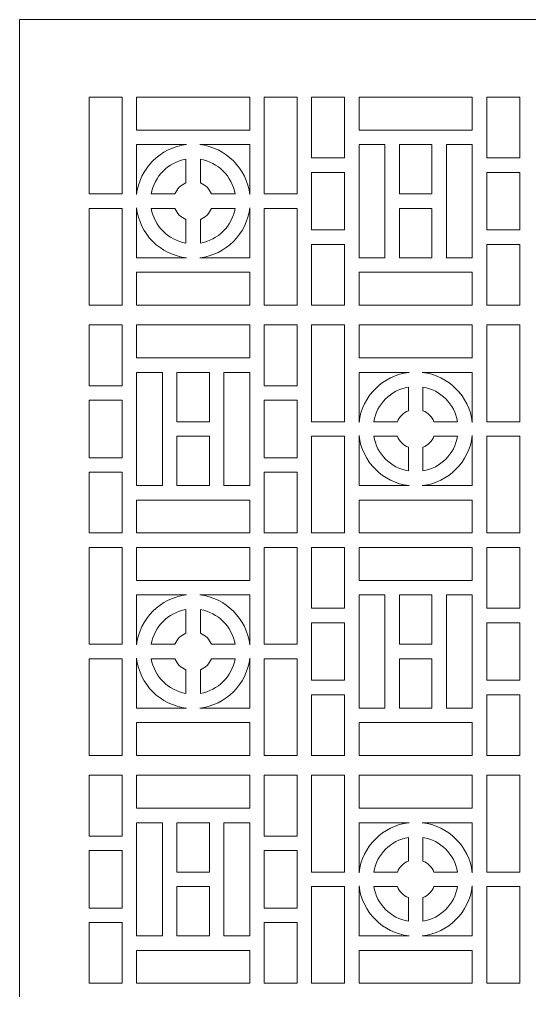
# Model space of a CAD drawing. Header units: centimetres. Extents: x -27.5 to -15.8, y -2.4 to 9.5.
# Drawn here: x -21.4 to -18.59, y 4.16 to 9.5 of the extents above; entities that cross this region are included whole.
import ezdxf

# ---------------------------------------------------------------- set-up
doc = ezdxf.new("R2010")
doc.units = ezdxf.units.CM
doc.header["$MEASUREMENT"] = 0
doc.layers.add('layer 1', color=7, linetype='Continuous')

msp = doc.modelspace()

# ---------------------------------------------------------------- linework, layer by layer
at = {"layer": 'layer 1', "color": 7, "lineweight": 9}
for points, knots in [([(-21.3967, 9.5), (-21.3967, 9.5), (-15.78704, 9.5), (-15.78704, 9.5), (-15.78704, 9.5), (-15.78704, 9.5), (-15.78704, -2.40224), (-15.78704, -2.40224), (-15.78704, -2.40224), (-15.78704, -2.40224), (-21.3967, -2.40224), (-21.3967, -2.40224), (-21.3967, -2.40224), (-21.3967, -2.40224), (-21.3967, 9.5), (-21.3967, 9.5)], [0, 0, 0, 0, 0.2, 0.2, 0.2, 0.2, 0.4, 0.4, 0.4, 0.4, 0.6, 0.6, 0.6, 0.6, 1, 1, 1, 1]), ([(-21.01344, 8.54048), (-21.01344, 8.54048), (-20.8325, 8.54048), (-20.8325, 8.54048), (-20.8325, 8.54048), (-20.8325, 8.54048), (-20.8325, 9.07256), (-20.8325, 9.07256), (-20.8325, 9.07256), (-20.8325, 9.07256), (-21.01344, 9.07256), (-21.01344, 9.07256), (-21.01344, 9.07256), (-21.01344, 9.07256), (-21.01344, 8.54048), (-21.01344, 8.54048)], [0, 0, 0, 0, 0.2, 0.2, 0.2, 0.2, 0.4, 0.4, 0.4, 0.4, 0.6, 0.6, 0.6, 0.6, 1, 1, 1, 1]), ([(-20.7529, 8.89161), (-20.7529, 8.89161), (-20.13023, 8.89161), (-20.13023, 8.89161), (-20.13023, 8.89161), (-20.13023, 8.89161), (-20.13023, 9.07256), (-20.13023, 9.07256), (-20.13023, 9.07256), (-20.13023, 9.07256), (-20.7529, 9.07256), (-20.7529, 9.07256), (-20.7529, 9.07256), (-20.7529, 9.07256), (-20.7529, 8.89161), (-20.7529, 8.89161)], [0, 0, 0, 0, 0.2, 0.2, 0.2, 0.2, 0.4, 0.4, 0.4, 0.4, 0.6, 0.6, 0.6, 0.6, 1, 1, 1, 1]), ([(-20.05063, 8.54048), (-20.05063, 8.54048), (-19.86969, 8.54048), (-19.86969, 8.54048), (-19.86969, 8.54048), (-19.86969, 8.54048), (-19.86969, 9.07256), (-19.86969, 9.07256), (-19.86969, 9.07256), (-19.86969, 9.07256), (-20.05063, 9.07256), (-20.05063, 9.07256), (-20.05063, 9.07256), (-20.05063, 9.07256), (-20.05063, 8.54048), (-20.05063, 8.54048)], [0, 0, 0, 0, 0.2, 0.2, 0.2, 0.2, 0.4, 0.4, 0.4, 0.4, 0.6, 0.6, 0.6, 0.6, 1, 1, 1, 1]), ([(-19.78995, 8.73816), (-19.78995, 8.73816), (-19.60901, 8.73816), (-19.60901, 8.73816), (-19.60901, 8.73816), (-19.60901, 8.73816), (-19.60901, 9.07256), (-19.60901, 9.07256), (-19.60901, 9.07256), (-19.60901, 9.07256), (-19.78995, 9.07256), (-19.78995, 9.07256), (-19.78995, 9.07256), (-19.78995, 9.07256), (-19.78995, 8.73816), (-19.78995, 8.73816)], [0, 0, 0, 0, 0.2, 0.2, 0.2, 0.2, 0.4, 0.4, 0.4, 0.4, 0.6, 0.6, 0.6, 0.6, 1, 1, 1, 1]), ([(-19.52941, 8.89161), (-19.52941, 8.89161), (-18.90674, 8.89161), (-18.90674, 8.89161), (-18.90674, 8.89161), (-18.90674, 8.89161), (-18.90674, 9.07256), (-18.90674, 9.07256), (-18.90674, 9.07256), (-18.90674, 9.07256), (-19.52941, 9.07256), (-19.52941, 9.07256), (-19.52941, 9.07256), (-19.52941, 9.07256), (-19.52941, 8.89161), (-19.52941, 8.89161)], [0, 0, 0, 0, 0.2, 0.2, 0.2, 0.2, 0.4, 0.4, 0.4, 0.4, 0.6, 0.6, 0.6, 0.6, 1, 1, 1, 1]), ([(-18.82714, 8.73816), (-18.82714, 8.73816), (-18.6462, 8.73816), (-18.6462, 8.73816), (-18.6462, 8.73816), (-18.6462, 8.73816), (-18.6462, 9.07256), (-18.6462, 9.07256), (-18.6462, 9.07256), (-18.6462, 9.07256), (-18.82714, 9.07256), (-18.82714, 9.07256), (-18.82714, 9.07256), (-18.82714, 9.07256), (-18.82714, 8.73816), (-18.82714, 8.73816)], [0, 0, 0, 0, 0.2, 0.2, 0.2, 0.2, 0.4, 0.4, 0.4, 0.4, 0.6, 0.6, 0.6, 0.6, 1, 1, 1, 1]), ([(-20.7529, 8.53659), (-20.73642, 8.68094), (-20.62184, 8.79553), (-20.47749, 8.81202), (-20.47749, 8.81202), (-20.47749, 8.81202), (-20.7529, 8.81202), (-20.7529, 8.81202), (-20.7529, 8.81202), (-20.7529, 8.81202), (-20.7529, 8.53659), (-20.7529, 8.53659)], [0, 0, 0, 0, 0.25, 0.25, 0.25, 0.25, 0.5, 0.5, 0.5, 0.5, 1, 1, 1, 1]), ([(-20.40564, 8.81202), (-20.26129, 8.79553), (-20.14672, 8.68096), (-20.13023, 8.53661), (-20.13023, 8.53661), (-20.13023, 8.53661), (-20.13023, 8.81202), (-20.13023, 8.81202), (-20.13023, 8.81202), (-20.13023, 8.81202), (-20.40564, 8.81202), (-20.40564, 8.81202)], [0, 0, 0, 0, 0.25, 0.25, 0.25, 0.25, 0.5, 0.5, 0.5, 0.5, 1, 1, 1, 1]), ([(-19.38727, 8.18935), (-19.38727, 8.18935), (-19.38727, 8.81202), (-19.38727, 8.81202), (-19.38727, 8.81202), (-19.38727, 8.81202), (-19.52941, 8.81202), (-19.52941, 8.81202), (-19.52941, 8.81202), (-19.52941, 8.81202), (-19.52941, 8.18935), (-19.52941, 8.18935), (-19.52941, 8.18935), (-19.52941, 8.18935), (-19.38727, 8.18935), (-19.38727, 8.18935)], [0, 0, 0, 0, 0.2, 0.2, 0.2, 0.2, 0.4, 0.4, 0.4, 0.4, 0.6, 0.6, 0.6, 0.6, 1, 1, 1, 1]), ([(-19.30767, 8.54048), (-19.30767, 8.54048), (-19.12848, 8.54048), (-19.12848, 8.54048), (-19.12848, 8.54048), (-19.12848, 8.54048), (-19.12848, 8.81202), (-19.12848, 8.81202), (-19.12848, 8.81202), (-19.12848, 8.81202), (-19.30767, 8.81202), (-19.30767, 8.81202), (-19.30767, 8.81202), (-19.30767, 8.81202), (-19.30767, 8.54048), (-19.30767, 8.54048)], [0, 0, 0, 0, 0.2, 0.2, 0.2, 0.2, 0.4, 0.4, 0.4, 0.4, 0.6, 0.6, 0.6, 0.6, 1, 1, 1, 1]), ([(-19.04888, 8.81202), (-19.04888, 8.81202), (-19.04888, 8.18935), (-19.04888, 8.18935), (-19.04888, 8.18935), (-19.04888, 8.18935), (-18.90674, 8.18935), (-18.90674, 8.18935), (-18.90674, 8.18935), (-18.90674, 8.18935), (-18.90674, 8.81202), (-18.90674, 8.81202), (-18.90674, 8.81202), (-18.90674, 8.81202), (-19.04888, 8.81202), (-19.04888, 8.81202)], [0, 0, 0, 0, 0.2, 0.2, 0.2, 0.2, 0.4, 0.4, 0.4, 0.4, 0.6, 0.6, 0.6, 0.6, 1, 1, 1, 1]), ([(-20.54216, 8.54048), (-20.53118, 8.5682), (-20.50908, 8.5903), (-20.48136, 8.60128), (-20.48136, 8.60128), (-20.48136, 8.60128), (-20.48136, 8.73124), (-20.48136, 8.73124), (-20.48136, 8.73124), (-20.57866, 8.71456), (-20.65544, 8.63778), (-20.67213, 8.54048), (-20.67213, 8.54048), (-20.67213, 8.54048), (-20.54216, 8.54048), (-20.54216, 8.54048)], [0, 0, 0, 0, 0.2, 0.2, 0.2, 0.2, 0.4, 0.4, 0.4, 0.4, 0.6, 0.6, 0.6, 0.6, 1, 1, 1, 1]), ([(-20.40177, 8.60128), (-20.37405, 8.5903), (-20.35194, 8.5682), (-20.34096, 8.54048), (-20.34096, 8.54048), (-20.34096, 8.54048), (-20.211, 8.54048), (-20.211, 8.54048), (-20.211, 8.54048), (-20.22769, 8.63778), (-20.30447, 8.71456), (-20.40177, 8.73124), (-20.40177, 8.73124), (-20.40177, 8.73124), (-20.40177, 8.60128), (-20.40177, 8.60128)], [0, 0, 0, 0, 0.2, 0.2, 0.2, 0.2, 0.4, 0.4, 0.4, 0.4, 0.6, 0.6, 0.6, 0.6, 1, 1, 1, 1]), ([(-19.78995, 8.3428), (-19.78995, 8.3428), (-19.60901, 8.3428), (-19.60901, 8.3428), (-19.60901, 8.3428), (-19.60901, 8.3428), (-19.60901, 8.65856), (-19.60901, 8.65856), (-19.60901, 8.65856), (-19.60901, 8.65856), (-19.78995, 8.65856), (-19.78995, 8.65856), (-19.78995, 8.65856), (-19.78995, 8.65856), (-19.78995, 8.3428), (-19.78995, 8.3428)], [0, 0, 0, 0, 0.2, 0.2, 0.2, 0.2, 0.4, 0.4, 0.4, 0.4, 0.6, 0.6, 0.6, 0.6, 1, 1, 1, 1]), ([(-18.82714, 8.3428), (-18.82714, 8.3428), (-18.6462, 8.3428), (-18.6462, 8.3428), (-18.6462, 8.3428), (-18.6462, 8.3428), (-18.6462, 8.65856), (-18.6462, 8.65856), (-18.6462, 8.65856), (-18.6462, 8.65856), (-18.82714, 8.65856), (-18.82714, 8.65856), (-18.82714, 8.65856), (-18.82714, 8.65856), (-18.82714, 8.3428), (-18.82714, 8.3428)], [0, 0, 0, 0, 0.2, 0.2, 0.2, 0.2, 0.4, 0.4, 0.4, 0.4, 0.6, 0.6, 0.6, 0.6, 1, 1, 1, 1]), ([(-20.8325, 8.46088), (-20.8325, 8.46088), (-21.01344, 8.46088), (-21.01344, 8.46088), (-21.01344, 8.46088), (-21.01344, 8.46088), (-21.01344, 7.92881), (-21.01344, 7.92881), (-21.01344, 7.92881), (-21.01344, 7.92881), (-20.8325, 7.92881), (-20.8325, 7.92881), (-20.8325, 7.92881), (-20.8325, 7.92881), (-20.8325, 8.46088), (-20.8325, 8.46088)], [0, 0, 0, 0, 0.2, 0.2, 0.2, 0.2, 0.4, 0.4, 0.4, 0.4, 0.6, 0.6, 0.6, 0.6, 1, 1, 1, 1]), ([(-20.47748, 8.18935), (-20.62184, 8.20583), (-20.73642, 8.32042), (-20.7529, 8.46477), (-20.7529, 8.46477), (-20.7529, 8.46477), (-20.7529, 8.18935), (-20.7529, 8.18935), (-20.7529, 8.18935), (-20.7529, 8.18935), (-20.47748, 8.18935), (-20.47748, 8.18935)], [0, 0, 0, 0, 0.25, 0.25, 0.25, 0.25, 0.5, 0.5, 0.5, 0.5, 1, 1, 1, 1]), ([(-20.48136, 8.40008), (-20.50908, 8.41106), (-20.53118, 8.43316), (-20.54216, 8.46088), (-20.54216, 8.46088), (-20.54216, 8.46088), (-20.67212, 8.46088), (-20.67212, 8.46088), (-20.67212, 8.46088), (-20.65544, 8.36359), (-20.57866, 8.28681), (-20.48136, 8.27012), (-20.48136, 8.27012), (-20.48136, 8.27012), (-20.48136, 8.40008), (-20.48136, 8.40008)], [0, 0, 0, 0, 0.2, 0.2, 0.2, 0.2, 0.4, 0.4, 0.4, 0.4, 0.6, 0.6, 0.6, 0.6, 1, 1, 1, 1]), ([(-20.13023, 8.46475), (-20.14672, 8.32041), (-20.2613, 8.20583), (-20.40565, 8.18935), (-20.40565, 8.18935), (-20.40565, 8.18935), (-20.13023, 8.18935), (-20.13023, 8.18935), (-20.13023, 8.18935), (-20.13023, 8.18935), (-20.13023, 8.46475), (-20.13023, 8.46475)], [0, 0, 0, 0, 0.25, 0.25, 0.25, 0.25, 0.5, 0.5, 0.5, 0.5, 1, 1, 1, 1]), ([(-20.34096, 8.46088), (-20.35194, 8.43316), (-20.37405, 8.41106), (-20.40177, 8.40008), (-20.40177, 8.40008), (-20.40177, 8.40008), (-20.40177, 8.27012), (-20.40177, 8.27012), (-20.40177, 8.27012), (-20.30447, 8.2868), (-20.22769, 8.36359), (-20.211, 8.46088), (-20.211, 8.46088), (-20.211, 8.46088), (-20.34096, 8.46088), (-20.34096, 8.46088)], [0, 0, 0, 0, 0.2, 0.2, 0.2, 0.2, 0.4, 0.4, 0.4, 0.4, 0.6, 0.6, 0.6, 0.6, 1, 1, 1, 1]), ([(-19.86969, 8.46088), (-19.86969, 8.46088), (-20.05063, 8.46088), (-20.05063, 8.46088), (-20.05063, 8.46088), (-20.05063, 8.46088), (-20.05063, 7.92881), (-20.05063, 7.92881), (-20.05063, 7.92881), (-20.05063, 7.92881), (-19.86969, 7.92881), (-19.86969, 7.92881), (-19.86969, 7.92881), (-19.86969, 7.92881), (-19.86969, 8.46088), (-19.86969, 8.46088)], [0, 0, 0, 0, 0.2, 0.2, 0.2, 0.2, 0.4, 0.4, 0.4, 0.4, 0.6, 0.6, 0.6, 0.6, 1, 1, 1, 1]), ([(-19.12848, 8.46088), (-19.12848, 8.46088), (-19.30767, 8.46088), (-19.30767, 8.46088), (-19.30767, 8.46088), (-19.30767, 8.46088), (-19.30767, 8.18935), (-19.30767, 8.18935), (-19.30767, 8.18935), (-19.30767, 8.18935), (-19.12848, 8.18935), (-19.12848, 8.18935), (-19.12848, 8.18935), (-19.12848, 8.18935), (-19.12848, 8.46088), (-19.12848, 8.46088)], [0, 0, 0, 0, 0.2, 0.2, 0.2, 0.2, 0.4, 0.4, 0.4, 0.4, 0.6, 0.6, 0.6, 0.6, 1, 1, 1, 1]), ([(-19.60901, 8.2632), (-19.60901, 8.2632), (-19.78995, 8.2632), (-19.78995, 8.2632), (-19.78995, 8.2632), (-19.78995, 8.2632), (-19.78995, 7.92881), (-19.78995, 7.92881), (-19.78995, 7.92881), (-19.78995, 7.92881), (-19.60901, 7.92881), (-19.60901, 7.92881), (-19.60901, 7.92881), (-19.60901, 7.92881), (-19.60901, 8.2632), (-19.60901, 8.2632)], [0, 0, 0, 0, 0.2, 0.2, 0.2, 0.2, 0.4, 0.4, 0.4, 0.4, 0.6, 0.6, 0.6, 0.6, 1, 1, 1, 1]), ([(-18.6462, 8.2632), (-18.6462, 8.2632), (-18.82714, 8.2632), (-18.82714, 8.2632), (-18.82714, 8.2632), (-18.82714, 8.2632), (-18.82714, 7.92881), (-18.82714, 7.92881), (-18.82714, 7.92881), (-18.82714, 7.92881), (-18.6462, 7.92881), (-18.6462, 7.92881), (-18.6462, 7.92881), (-18.6462, 7.92881), (-18.6462, 8.2632), (-18.6462, 8.2632)], [0, 0, 0, 0, 0.2, 0.2, 0.2, 0.2, 0.4, 0.4, 0.4, 0.4, 0.6, 0.6, 0.6, 0.6, 1, 1, 1, 1]), ([(-20.13023, 8.10975), (-20.13023, 8.10975), (-20.7529, 8.10975), (-20.7529, 8.10975), (-20.7529, 8.10975), (-20.7529, 8.10975), (-20.7529, 7.92881), (-20.7529, 7.92881), (-20.7529, 7.92881), (-20.7529, 7.92881), (-20.13023, 7.92881), (-20.13023, 7.92881), (-20.13023, 7.92881), (-20.13023, 7.92881), (-20.13023, 8.10975), (-20.13023, 8.10975)], [0, 0, 0, 0, 0.2, 0.2, 0.2, 0.2, 0.4, 0.4, 0.4, 0.4, 0.6, 0.6, 0.6, 0.6, 1, 1, 1, 1]), ([(-18.90674, 8.10975), (-18.90674, 8.10975), (-19.52941, 8.10975), (-19.52941, 8.10975), (-19.52941, 8.10975), (-19.52941, 8.10975), (-19.52941, 7.92881), (-19.52941, 7.92881), (-19.52941, 7.92881), (-19.52941, 7.92881), (-18.90674, 7.92881), (-18.90674, 7.92881), (-18.90674, 7.92881), (-18.90674, 7.92881), (-18.90674, 8.10975), (-18.90674, 8.10975)], [0, 0, 0, 0, 0.2, 0.2, 0.2, 0.2, 0.4, 0.4, 0.4, 0.4, 0.6, 0.6, 0.6, 0.6, 1, 1, 1, 1]), ([(-21.01344, 7.48575), (-21.01344, 7.48575), (-20.8325, 7.48575), (-20.8325, 7.48575), (-20.8325, 7.48575), (-20.8325, 7.48575), (-20.8325, 7.82015), (-20.8325, 7.82015), (-20.8325, 7.82015), (-20.8325, 7.82015), (-21.01344, 7.82015), (-21.01344, 7.82015), (-21.01344, 7.82015), (-21.01344, 7.82015), (-21.01344, 7.48575), (-21.01344, 7.48575)], [0, 0, 0, 0, 0.2, 0.2, 0.2, 0.2, 0.4, 0.4, 0.4, 0.4, 0.6, 0.6, 0.6, 0.6, 1, 1, 1, 1]), ([(-20.7529, 7.6392), (-20.7529, 7.6392), (-20.13023, 7.6392), (-20.13023, 7.6392), (-20.13023, 7.6392), (-20.13023, 7.6392), (-20.13023, 7.82015), (-20.13023, 7.82015), (-20.13023, 7.82015), (-20.13023, 7.82015), (-20.7529, 7.82015), (-20.7529, 7.82015), (-20.7529, 7.82015), (-20.7529, 7.82015), (-20.7529, 7.6392), (-20.7529, 7.6392)], [0, 0, 0, 0, 0.2, 0.2, 0.2, 0.2, 0.4, 0.4, 0.4, 0.4, 0.6, 0.6, 0.6, 0.6, 1, 1, 1, 1]), ([(-20.05063, 7.48575), (-20.05063, 7.48575), (-19.86969, 7.48575), (-19.86969, 7.48575), (-19.86969, 7.48575), (-19.86969, 7.48575), (-19.86969, 7.82015), (-19.86969, 7.82015), (-19.86969, 7.82015), (-19.86969, 7.82015), (-20.05063, 7.82015), (-20.05063, 7.82015), (-20.05063, 7.82015), (-20.05063, 7.82015), (-20.05063, 7.48575), (-20.05063, 7.48575)], [0, 0, 0, 0, 0.2, 0.2, 0.2, 0.2, 0.4, 0.4, 0.4, 0.4, 0.6, 0.6, 0.6, 0.6, 1, 1, 1, 1]), ([(-19.78995, 7.28807), (-19.78995, 7.28807), (-19.60901, 7.28807), (-19.60901, 7.28807), (-19.60901, 7.28807), (-19.60901, 7.28807), (-19.60901, 7.82015), (-19.60901, 7.82015), (-19.60901, 7.82015), (-19.60901, 7.82015), (-19.78995, 7.82015), (-19.78995, 7.82015), (-19.78995, 7.82015), (-19.78995, 7.82015), (-19.78995, 7.28807), (-19.78995, 7.28807)], [0, 0, 0, 0, 0.2, 0.2, 0.2, 0.2, 0.4, 0.4, 0.4, 0.4, 0.6, 0.6, 0.6, 0.6, 1, 1, 1, 1]), ([(-19.52941, 7.6392), (-19.52941, 7.6392), (-18.90674, 7.6392), (-18.90674, 7.6392), (-18.90674, 7.6392), (-18.90674, 7.6392), (-18.90674, 7.82015), (-18.90674, 7.82015), (-18.90674, 7.82015), (-18.90674, 7.82015), (-19.52941, 7.82015), (-19.52941, 7.82015), (-19.52941, 7.82015), (-19.52941, 7.82015), (-19.52941, 7.6392), (-19.52941, 7.6392)], [0, 0, 0, 0, 0.2, 0.2, 0.2, 0.2, 0.4, 0.4, 0.4, 0.4, 0.6, 0.6, 0.6, 0.6, 1, 1, 1, 1]), ([(-18.82714, 7.28807), (-18.82714, 7.28807), (-18.6462, 7.28807), (-18.6462, 7.28807), (-18.6462, 7.28807), (-18.6462, 7.28807), (-18.6462, 7.82015), (-18.6462, 7.82015), (-18.6462, 7.82015), (-18.6462, 7.82015), (-18.82714, 7.82015), (-18.82714, 7.82015), (-18.82714, 7.82015), (-18.82714, 7.82015), (-18.82714, 7.28807), (-18.82714, 7.28807)], [0, 0, 0, 0, 0.2, 0.2, 0.2, 0.2, 0.4, 0.4, 0.4, 0.4, 0.6, 0.6, 0.6, 0.6, 1, 1, 1, 1]), ([(-20.61076, 6.93694), (-20.61076, 6.93694), (-20.61076, 7.55961), (-20.61076, 7.55961), (-20.61076, 7.55961), (-20.61076, 7.55961), (-20.7529, 7.55961), (-20.7529, 7.55961), (-20.7529, 7.55961), (-20.7529, 7.55961), (-20.7529, 6.93694), (-20.7529, 6.93694), (-20.7529, 6.93694), (-20.7529, 6.93694), (-20.61076, 6.93694), (-20.61076, 6.93694)], [0, 0, 0, 0, 0.2, 0.2, 0.2, 0.2, 0.4, 0.4, 0.4, 0.4, 0.6, 0.6, 0.6, 0.6, 1, 1, 1, 1]), ([(-20.53116, 7.28807), (-20.53116, 7.28807), (-20.35197, 7.28807), (-20.35197, 7.28807), (-20.35197, 7.28807), (-20.35197, 7.28807), (-20.35197, 7.55961), (-20.35197, 7.55961), (-20.35197, 7.55961), (-20.35197, 7.55961), (-20.53116, 7.55961), (-20.53116, 7.55961), (-20.53116, 7.55961), (-20.53116, 7.55961), (-20.53116, 7.28807), (-20.53116, 7.28807)], [0, 0, 0, 0, 0.2, 0.2, 0.2, 0.2, 0.4, 0.4, 0.4, 0.4, 0.6, 0.6, 0.6, 0.6, 1, 1, 1, 1]), ([(-20.27237, 7.55961), (-20.27237, 7.55961), (-20.27237, 6.93694), (-20.27237, 6.93694), (-20.27237, 6.93694), (-20.27237, 6.93694), (-20.13023, 6.93694), (-20.13023, 6.93694), (-20.13023, 6.93694), (-20.13023, 6.93694), (-20.13023, 7.55961), (-20.13023, 7.55961), (-20.13023, 7.55961), (-20.13023, 7.55961), (-20.27237, 7.55961), (-20.27237, 7.55961)], [0, 0, 0, 0, 0.2, 0.2, 0.2, 0.2, 0.4, 0.4, 0.4, 0.4, 0.6, 0.6, 0.6, 0.6, 1, 1, 1, 1]), ([(-19.52941, 7.28419), (-19.51293, 7.42854), (-19.39835, 7.54312), (-19.254, 7.55961), (-19.254, 7.55961), (-19.254, 7.55961), (-19.52941, 7.55961), (-19.52941, 7.55961), (-19.52941, 7.55961), (-19.52941, 7.55961), (-19.52941, 7.28419), (-19.52941, 7.28419)], [0, 0, 0, 0, 0.25, 0.25, 0.25, 0.25, 0.5, 0.5, 0.5, 0.5, 1, 1, 1, 1]), ([(-19.18215, 7.55961), (-19.0378, 7.54312), (-18.92322, 7.42854), (-18.90674, 7.28419), (-18.90674, 7.28419), (-18.90674, 7.28419), (-18.90674, 7.55961), (-18.90674, 7.55961), (-18.90674, 7.55961), (-18.90674, 7.55961), (-19.18215, 7.55961), (-19.18215, 7.55961)], [0, 0, 0, 0, 0.25, 0.25, 0.25, 0.25, 0.5, 0.5, 0.5, 0.5, 1, 1, 1, 1]), ([(-19.31868, 7.28807), (-19.3077, 7.31579), (-19.28559, 7.33789), (-19.25787, 7.34887), (-19.25787, 7.34887), (-19.25787, 7.34887), (-19.25787, 7.47883), (-19.25787, 7.47883), (-19.25787, 7.47883), (-19.35517, 7.46215), (-19.43195, 7.38537), (-19.44864, 7.28807), (-19.44864, 7.28807), (-19.44864, 7.28807), (-19.31868, 7.28807), (-19.31868, 7.28807)], [0, 0, 0, 0, 0.2, 0.2, 0.2, 0.2, 0.4, 0.4, 0.4, 0.4, 0.6, 0.6, 0.6, 0.6, 1, 1, 1, 1]), ([(-19.17828, 7.34887), (-19.15056, 7.33789), (-19.12845, 7.31579), (-19.11748, 7.28807), (-19.11748, 7.28807), (-19.11748, 7.28807), (-18.98751, 7.28807), (-18.98751, 7.28807), (-18.98751, 7.28807), (-19.0042, 7.38537), (-19.08098, 7.46215), (-19.17828, 7.47883), (-19.17828, 7.47883), (-19.17828, 7.47883), (-19.17828, 7.34887), (-19.17828, 7.34887)], [0, 0, 0, 0, 0.2, 0.2, 0.2, 0.2, 0.4, 0.4, 0.4, 0.4, 0.6, 0.6, 0.6, 0.6, 1, 1, 1, 1]), ([(-21.01344, 7.09039), (-21.01344, 7.09039), (-20.8325, 7.09039), (-20.8325, 7.09039), (-20.8325, 7.09039), (-20.8325, 7.09039), (-20.8325, 7.40616), (-20.8325, 7.40616), (-20.8325, 7.40616), (-20.8325, 7.40616), (-21.01344, 7.40615), (-21.01344, 7.40615), (-21.01344, 7.40615), (-21.01344, 7.40615), (-21.01344, 7.09039), (-21.01344, 7.09039)], [0, 0, 0, 0, 0.2, 0.2, 0.2, 0.2, 0.4, 0.4, 0.4, 0.4, 0.6, 0.6, 0.6, 0.6, 1, 1, 1, 1]), ([(-20.05063, 7.09039), (-20.05063, 7.09039), (-19.86969, 7.09039), (-19.86969, 7.09039), (-19.86969, 7.09039), (-19.86969, 7.09039), (-19.86969, 7.40616), (-19.86969, 7.40616), (-19.86969, 7.40616), (-19.86969, 7.40616), (-20.05063, 7.40615), (-20.05063, 7.40615), (-20.05063, 7.40615), (-20.05063, 7.40615), (-20.05063, 7.09039), (-20.05063, 7.09039)], [0, 0, 0, 0, 0.2, 0.2, 0.2, 0.2, 0.4, 0.4, 0.4, 0.4, 0.6, 0.6, 0.6, 0.6, 1, 1, 1, 1]), ([(-20.35197, 7.20847), (-20.35197, 7.20847), (-20.53116, 7.20847), (-20.53116, 7.20847), (-20.53116, 7.20847), (-20.53116, 7.20847), (-20.53116, 6.93694), (-20.53116, 6.93694), (-20.53116, 6.93694), (-20.53116, 6.93694), (-20.35197, 6.93694), (-20.35197, 6.93694), (-20.35197, 6.93694), (-20.35197, 6.93694), (-20.35197, 7.20847), (-20.35197, 7.20847)], [0, 0, 0, 0, 0.2, 0.2, 0.2, 0.2, 0.4, 0.4, 0.4, 0.4, 0.6, 0.6, 0.6, 0.6, 1, 1, 1, 1]), ([(-19.60901, 7.20847), (-19.60901, 7.20847), (-19.78995, 7.20847), (-19.78995, 7.20847), (-19.78995, 7.20847), (-19.78995, 7.20847), (-19.78995, 6.6764), (-19.78995, 6.6764), (-19.78995, 6.6764), (-19.78995, 6.6764), (-19.60901, 6.6764), (-19.60901, 6.6764), (-19.60901, 6.6764), (-19.60901, 6.6764), (-19.60901, 7.20847), (-19.60901, 7.20847)], [0, 0, 0, 0, 0.2, 0.2, 0.2, 0.2, 0.4, 0.4, 0.4, 0.4, 0.6, 0.6, 0.6, 0.6, 1, 1, 1, 1]), ([(-19.25399, 6.93694), (-19.39834, 6.95342), (-19.51293, 7.068), (-19.52941, 7.21235), (-19.52941, 7.21235), (-19.52941, 7.21235), (-19.52941, 6.93694), (-19.52941, 6.93694), (-19.52941, 6.93694), (-19.52941, 6.93694), (-19.25399, 6.93694), (-19.25399, 6.93694)], [0, 0, 0, 0, 0.25, 0.25, 0.25, 0.25, 0.5, 0.5, 0.5, 0.5, 1, 1, 1, 1]), ([(-19.25787, 7.14767), (-19.28559, 7.15865), (-19.3077, 7.18075), (-19.31868, 7.20847), (-19.31868, 7.20847), (-19.31868, 7.20847), (-19.44864, 7.20847), (-19.44864, 7.20847), (-19.44864, 7.20847), (-19.43195, 7.11118), (-19.35517, 7.0344), (-19.25787, 7.01771), (-19.25787, 7.01771), (-19.25787, 7.01771), (-19.25787, 7.14767), (-19.25787, 7.14767)], [0, 0, 0, 0, 0.2, 0.2, 0.2, 0.2, 0.4, 0.4, 0.4, 0.4, 0.6, 0.6, 0.6, 0.6, 1, 1, 1, 1]), ([(-18.90674, 7.21236), (-18.92322, 7.06801), (-19.0378, 6.95342), (-19.18216, 6.93694), (-19.18216, 6.93694), (-19.18216, 6.93694), (-18.90674, 6.93694), (-18.90674, 6.93694), (-18.90674, 6.93694), (-18.90674, 6.93694), (-18.90674, 7.21236), (-18.90674, 7.21236)], [0, 0, 0, 0, 0.25, 0.25, 0.25, 0.25, 0.5, 0.5, 0.5, 0.5, 1, 1, 1, 1]), ([(-19.11748, 7.20847), (-19.12846, 7.18076), (-19.15056, 7.15865), (-19.17828, 7.14767), (-19.17828, 7.14767), (-19.17828, 7.14767), (-19.17828, 7.01771), (-19.17828, 7.01771), (-19.17828, 7.01771), (-19.08098, 7.0344), (-19.0042, 7.11118), (-18.98751, 7.20847), (-18.98751, 7.20847), (-18.98751, 7.20847), (-19.11748, 7.20847), (-19.11748, 7.20847)], [0, 0, 0, 0, 0.2, 0.2, 0.2, 0.2, 0.4, 0.4, 0.4, 0.4, 0.6, 0.6, 0.6, 0.6, 1, 1, 1, 1]), ([(-18.6462, 7.20847), (-18.6462, 7.20847), (-18.82714, 7.20847), (-18.82714, 7.20847), (-18.82714, 7.20847), (-18.82714, 7.20847), (-18.82714, 6.6764), (-18.82714, 6.6764), (-18.82714, 6.6764), (-18.82714, 6.6764), (-18.6462, 6.6764), (-18.6462, 6.6764), (-18.6462, 6.6764), (-18.6462, 6.6764), (-18.6462, 7.20847), (-18.6462, 7.20847)], [0, 0, 0, 0, 0.2, 0.2, 0.2, 0.2, 0.4, 0.4, 0.4, 0.4, 0.6, 0.6, 0.6, 0.6, 1, 1, 1, 1]), ([(-20.8325, 7.01079), (-20.8325, 7.01079), (-21.01344, 7.01079), (-21.01344, 7.01079), (-21.01344, 7.01079), (-21.01344, 7.01079), (-21.01344, 6.6764), (-21.01344, 6.6764), (-21.01344, 6.6764), (-21.01344, 6.6764), (-20.8325, 6.6764), (-20.8325, 6.6764), (-20.8325, 6.6764), (-20.8325, 6.6764), (-20.8325, 7.01079), (-20.8325, 7.01079)], [0, 0, 0, 0, 0.2, 0.2, 0.2, 0.2, 0.4, 0.4, 0.4, 0.4, 0.6, 0.6, 0.6, 0.6, 1, 1, 1, 1]), ([(-19.86969, 7.01079), (-19.86969, 7.01079), (-20.05063, 7.01079), (-20.05063, 7.01079), (-20.05063, 7.01079), (-20.05063, 7.01079), (-20.05063, 6.6764), (-20.05063, 6.6764), (-20.05063, 6.6764), (-20.05063, 6.6764), (-19.86969, 6.6764), (-19.86969, 6.6764), (-19.86969, 6.6764), (-19.86969, 6.6764), (-19.86969, 7.01079), (-19.86969, 7.01079)], [0, 0, 0, 0, 0.2, 0.2, 0.2, 0.2, 0.4, 0.4, 0.4, 0.4, 0.6, 0.6, 0.6, 0.6, 1, 1, 1, 1]), ([(-20.13023, 6.85734), (-20.13023, 6.85734), (-20.7529, 6.85734), (-20.7529, 6.85734), (-20.7529, 6.85734), (-20.7529, 6.85734), (-20.7529, 6.6764), (-20.7529, 6.6764), (-20.7529, 6.6764), (-20.7529, 6.6764), (-20.13023, 6.6764), (-20.13023, 6.6764), (-20.13023, 6.6764), (-20.13023, 6.6764), (-20.13023, 6.85734), (-20.13023, 6.85734)], [0, 0, 0, 0, 0.2, 0.2, 0.2, 0.2, 0.4, 0.4, 0.4, 0.4, 0.6, 0.6, 0.6, 0.6, 1, 1, 1, 1]), ([(-18.90674, 6.85734), (-18.90674, 6.85734), (-19.52941, 6.85734), (-19.52941, 6.85734), (-19.52941, 6.85734), (-19.52941, 6.85734), (-19.52941, 6.6764), (-19.52941, 6.6764), (-19.52941, 6.6764), (-19.52941, 6.6764), (-18.90674, 6.6764), (-18.90674, 6.6764), (-18.90674, 6.6764), (-18.90674, 6.6764), (-18.90674, 6.85734), (-18.90674, 6.85734)], [0, 0, 0, 0, 0.2, 0.2, 0.2, 0.2, 0.4, 0.4, 0.4, 0.4, 0.6, 0.6, 0.6, 0.6, 1, 1, 1, 1]), ([(-21.01344, 6.06458), (-21.01344, 6.06458), (-20.8325, 6.06458), (-20.8325, 6.06458), (-20.8325, 6.06458), (-20.8325, 6.06458), (-20.8325, 6.59666), (-20.8325, 6.59666), (-20.8325, 6.59666), (-20.8325, 6.59666), (-21.01344, 6.59666), (-21.01344, 6.59666), (-21.01344, 6.59666), (-21.01344, 6.59666), (-21.01344, 6.06458), (-21.01344, 6.06458)], [0, 0, 0, 0, 0.2, 0.2, 0.2, 0.2, 0.4, 0.4, 0.4, 0.4, 0.6, 0.6, 0.6, 0.6, 1, 1, 1, 1]), ([(-20.7529, 6.41571), (-20.7529, 6.41571), (-20.13023, 6.41571), (-20.13023, 6.41571), (-20.13023, 6.41571), (-20.13023, 6.41571), (-20.13023, 6.59666), (-20.13023, 6.59666), (-20.13023, 6.59666), (-20.13023, 6.59666), (-20.7529, 6.59666), (-20.7529, 6.59666), (-20.7529, 6.59666), (-20.7529, 6.59666), (-20.7529, 6.41571), (-20.7529, 6.41571)], [0, 0, 0, 0, 0.2, 0.2, 0.2, 0.2, 0.4, 0.4, 0.4, 0.4, 0.6, 0.6, 0.6, 0.6, 1, 1, 1, 1]), ([(-20.05063, 6.06458), (-20.05063, 6.06458), (-19.86969, 6.06458), (-19.86969, 6.06458), (-19.86969, 6.06458), (-19.86969, 6.06458), (-19.86969, 6.59666), (-19.86969, 6.59666), (-19.86969, 6.59666), (-19.86969, 6.59666), (-20.05063, 6.59666), (-20.05063, 6.59666), (-20.05063, 6.59666), (-20.05063, 6.59666), (-20.05063, 6.06458), (-20.05063, 6.06458)], [0, 0, 0, 0, 0.2, 0.2, 0.2, 0.2, 0.4, 0.4, 0.4, 0.4, 0.6, 0.6, 0.6, 0.6, 1, 1, 1, 1]), ([(-19.78995, 6.26226), (-19.78995, 6.26226), (-19.60901, 6.26226), (-19.60901, 6.26226), (-19.60901, 6.26226), (-19.60901, 6.26226), (-19.60901, 6.59666), (-19.60901, 6.59666), (-19.60901, 6.59666), (-19.60901, 6.59666), (-19.78995, 6.59666), (-19.78995, 6.59666), (-19.78995, 6.59666), (-19.78995, 6.59666), (-19.78995, 6.26226), (-19.78995, 6.26226)], [0, 0, 0, 0, 0.2, 0.2, 0.2, 0.2, 0.4, 0.4, 0.4, 0.4, 0.6, 0.6, 0.6, 0.6, 1, 1, 1, 1]), ([(-19.52941, 6.41571), (-19.52941, 6.41571), (-18.90674, 6.41571), (-18.90674, 6.41571), (-18.90674, 6.41571), (-18.90674, 6.41571), (-18.90674, 6.59666), (-18.90674, 6.59666), (-18.90674, 6.59666), (-18.90674, 6.59666), (-19.52941, 6.59666), (-19.52941, 6.59666), (-19.52941, 6.59666), (-19.52941, 6.59666), (-19.52941, 6.41571), (-19.52941, 6.41571)], [0, 0, 0, 0, 0.2, 0.2, 0.2, 0.2, 0.4, 0.4, 0.4, 0.4, 0.6, 0.6, 0.6, 0.6, 1, 1, 1, 1]), ([(-18.82714, 6.26226), (-18.82714, 6.26226), (-18.6462, 6.26226), (-18.6462, 6.26226), (-18.6462, 6.26226), (-18.6462, 6.26226), (-18.6462, 6.59666), (-18.6462, 6.59666), (-18.6462, 6.59666), (-18.6462, 6.59666), (-18.82714, 6.59666), (-18.82714, 6.59666), (-18.82714, 6.59666), (-18.82714, 6.59666), (-18.82714, 6.26226), (-18.82714, 6.26226)], [0, 0, 0, 0, 0.2, 0.2, 0.2, 0.2, 0.4, 0.4, 0.4, 0.4, 0.6, 0.6, 0.6, 0.6, 1, 1, 1, 1]), ([(-20.47759, 6.33612), (-20.47759, 6.33612), (-20.7529, 6.33612), (-20.7529, 6.33612), (-20.7529, 6.33612), (-20.7529, 6.33612), (-20.7529, 6.0607), (-20.7529, 6.0607), (-20.7529, 6.0607), (-20.73642, 6.20502), (-20.62189, 6.31959), (-20.47759, 6.33612)], [0, 0, 0, 0, 0.25, 0.25, 0.25, 0.25, 0.5, 0.5, 0.5, 0.5, 1, 1, 1, 1]), ([(-20.13023, 6.33612), (-20.13023, 6.33612), (-20.40554, 6.33612), (-20.40554, 6.33612), (-20.40554, 6.33612), (-20.26124, 6.31959), (-20.14671, 6.20502), (-20.13023, 6.0607), (-20.13023, 6.0607), (-20.13023, 6.0607), (-20.13023, 6.33612), (-20.13023, 6.33612)], [0, 0, 0, 0, 0.25, 0.25, 0.25, 0.25, 0.5, 0.5, 0.5, 0.5, 1, 1, 1, 1]), ([(-19.38727, 6.33612), (-19.38727, 6.33612), (-19.52941, 6.33612), (-19.52941, 6.33612), (-19.52941, 6.33612), (-19.52941, 6.33612), (-19.52941, 5.71345), (-19.52941, 5.71345), (-19.52941, 5.71345), (-19.52941, 5.71345), (-19.38727, 5.71345), (-19.38727, 5.71345), (-19.38727, 5.71345), (-19.38727, 5.71345), (-19.38727, 6.33612), (-19.38727, 6.33612)], [0, 0, 0, 0, 0.2, 0.2, 0.2, 0.2, 0.4, 0.4, 0.4, 0.4, 0.6, 0.6, 0.6, 0.6, 1, 1, 1, 1]), ([(-19.12848, 6.33612), (-19.12848, 6.33612), (-19.30767, 6.33612), (-19.30767, 6.33612), (-19.30767, 6.33612), (-19.30767, 6.33612), (-19.30767, 6.06458), (-19.30767, 6.06458), (-19.30767, 6.06458), (-19.30767, 6.06458), (-19.12848, 6.06458), (-19.12848, 6.06458), (-19.12848, 6.06458), (-19.12848, 6.06458), (-19.12848, 6.33612), (-19.12848, 6.33612)], [0, 0, 0, 0, 0.2, 0.2, 0.2, 0.2, 0.4, 0.4, 0.4, 0.4, 0.6, 0.6, 0.6, 0.6, 1, 1, 1, 1]), ([(-18.90674, 6.33612), (-18.90674, 6.33612), (-19.04888, 6.33612), (-19.04888, 6.33612), (-19.04888, 6.33612), (-19.04888, 6.33612), (-19.04888, 5.71345), (-19.04888, 5.71345), (-19.04888, 5.71345), (-19.04888, 5.71345), (-18.90674, 5.71345), (-18.90674, 5.71345), (-18.90674, 5.71345), (-18.90674, 5.71345), (-18.90674, 6.33612), (-18.90674, 6.33612)], [0, 0, 0, 0, 0.2, 0.2, 0.2, 0.2, 0.4, 0.4, 0.4, 0.4, 0.6, 0.6, 0.6, 0.6, 1, 1, 1, 1]), ([(-20.54217, 6.06458), (-20.53119, 6.0923), (-20.50908, 6.1144), (-20.48136, 6.12538), (-20.48136, 6.12538), (-20.48136, 6.12538), (-20.48136, 6.25534), (-20.48136, 6.25534), (-20.48136, 6.25534), (-20.57866, 6.23866), (-20.65544, 6.16188), (-20.67213, 6.06458), (-20.67213, 6.06458), (-20.67213, 6.06458), (-20.54217, 6.06458), (-20.54217, 6.06458)], [0, 0, 0, 0, 0.2, 0.2, 0.2, 0.2, 0.4, 0.4, 0.4, 0.4, 0.6, 0.6, 0.6, 0.6, 1, 1, 1, 1]), ([(-20.40177, 6.12538), (-20.37405, 6.1144), (-20.35194, 6.0923), (-20.34097, 6.06458), (-20.34097, 6.06458), (-20.34097, 6.06458), (-20.211, 6.06458), (-20.211, 6.06458), (-20.211, 6.06458), (-20.22769, 6.16188), (-20.30447, 6.23866), (-20.40177, 6.25534), (-20.40177, 6.25534), (-20.40177, 6.25534), (-20.40177, 6.12538), (-20.40177, 6.12538)], [0, 0, 0, 0, 0.2, 0.2, 0.2, 0.2, 0.4, 0.4, 0.4, 0.4, 0.6, 0.6, 0.6, 0.6, 1, 1, 1, 1]), ([(-19.60901, 6.18267), (-19.60901, 6.18267), (-19.78995, 6.18266), (-19.78995, 6.18266), (-19.78995, 6.18266), (-19.78995, 6.18266), (-19.78995, 5.8669), (-19.78995, 5.8669), (-19.78995, 5.8669), (-19.78995, 5.8669), (-19.60901, 5.8669), (-19.60901, 5.8669), (-19.60901, 5.8669), (-19.60901, 5.8669), (-19.60901, 6.18267), (-19.60901, 6.18267)], [0, 0, 0, 0, 0.2, 0.2, 0.2, 0.2, 0.4, 0.4, 0.4, 0.4, 0.6, 0.6, 0.6, 0.6, 1, 1, 1, 1]), ([(-18.6462, 6.18267), (-18.6462, 6.18267), (-18.82714, 6.18266), (-18.82714, 6.18266), (-18.82714, 6.18266), (-18.82714, 6.18266), (-18.82714, 5.8669), (-18.82714, 5.8669), (-18.82714, 5.8669), (-18.82714, 5.8669), (-18.6462, 5.8669), (-18.6462, 5.8669), (-18.6462, 5.8669), (-18.6462, 5.8669), (-18.6462, 6.18267), (-18.6462, 6.18267)], [0, 0, 0, 0, 0.2, 0.2, 0.2, 0.2, 0.4, 0.4, 0.4, 0.4, 0.6, 0.6, 0.6, 0.6, 1, 1, 1, 1]), ([(-20.8325, 5.98499), (-20.8325, 5.98499), (-21.01344, 5.98498), (-21.01344, 5.98498), (-21.01344, 5.98498), (-21.01344, 5.98498), (-21.01344, 5.45291), (-21.01344, 5.45291), (-21.01344, 5.45291), (-21.01344, 5.45291), (-20.8325, 5.45291), (-20.8325, 5.45291), (-20.8325, 5.45291), (-20.8325, 5.45291), (-20.8325, 5.98499), (-20.8325, 5.98499)], [0, 0, 0, 0, 0.2, 0.2, 0.2, 0.2, 0.4, 0.4, 0.4, 0.4, 0.6, 0.6, 0.6, 0.6, 1, 1, 1, 1]), ([(-20.47749, 5.71345), (-20.62184, 5.72993), (-20.73642, 5.84452), (-20.7529, 5.98886), (-20.7529, 5.98886), (-20.7529, 5.98886), (-20.7529, 5.71345), (-20.7529, 5.71345), (-20.7529, 5.71345), (-20.7529, 5.71345), (-20.47749, 5.71345), (-20.47749, 5.71345)], [0, 0, 0, 0, 0.25, 0.25, 0.25, 0.25, 0.5, 0.5, 0.5, 0.5, 1, 1, 1, 1]), ([(-20.48136, 5.92418), (-20.50908, 5.93516), (-20.53119, 5.95726), (-20.54217, 5.98498), (-20.54217, 5.98498), (-20.54217, 5.98498), (-20.67213, 5.98498), (-20.67213, 5.98498), (-20.67213, 5.98498), (-20.65544, 5.88769), (-20.57866, 5.8109), (-20.48136, 5.79422), (-20.48136, 5.79422), (-20.48136, 5.79422), (-20.48136, 5.92418), (-20.48136, 5.92418)], [0, 0, 0, 0, 0.2, 0.2, 0.2, 0.2, 0.4, 0.4, 0.4, 0.4, 0.6, 0.6, 0.6, 0.6, 1, 1, 1, 1]), ([(-20.13023, 5.98887), (-20.14671, 5.84452), (-20.26129, 5.72993), (-20.40564, 5.71345), (-20.40564, 5.71345), (-20.40564, 5.71345), (-20.13023, 5.71345), (-20.13023, 5.71345), (-20.13023, 5.71345), (-20.13023, 5.71345), (-20.13023, 5.98887), (-20.13023, 5.98887)], [0, 0, 0, 0, 0.25, 0.25, 0.25, 0.25, 0.5, 0.5, 0.5, 0.5, 1, 1, 1, 1]), ([(-20.34097, 5.98498), (-20.35194, 5.95726), (-20.37405, 5.93516), (-20.40177, 5.92418), (-20.40177, 5.92418), (-20.40177, 5.92418), (-20.40177, 5.79422), (-20.40177, 5.79422), (-20.40177, 5.79422), (-20.30447, 5.81091), (-20.22769, 5.88769), (-20.211, 5.98498), (-20.211, 5.98498), (-20.211, 5.98498), (-20.34097, 5.98498), (-20.34097, 5.98498)], [0, 0, 0, 0, 0.2, 0.2, 0.2, 0.2, 0.4, 0.4, 0.4, 0.4, 0.6, 0.6, 0.6, 0.6, 1, 1, 1, 1]), ([(-19.86969, 5.98499), (-19.86969, 5.98499), (-20.05063, 5.98498), (-20.05063, 5.98498), (-20.05063, 5.98498), (-20.05063, 5.98498), (-20.05063, 5.45291), (-20.05063, 5.45291), (-20.05063, 5.45291), (-20.05063, 5.45291), (-19.86969, 5.45291), (-19.86969, 5.45291), (-19.86969, 5.45291), (-19.86969, 5.45291), (-19.86969, 5.98499), (-19.86969, 5.98499)], [0, 0, 0, 0, 0.2, 0.2, 0.2, 0.2, 0.4, 0.4, 0.4, 0.4, 0.6, 0.6, 0.6, 0.6, 1, 1, 1, 1]), ([(-19.12848, 5.98499), (-19.12848, 5.98499), (-19.30767, 5.98498), (-19.30767, 5.98498), (-19.30767, 5.98498), (-19.30767, 5.98498), (-19.30767, 5.71345), (-19.30767, 5.71345), (-19.30767, 5.71345), (-19.30767, 5.71345), (-19.12848, 5.71345), (-19.12848, 5.71345), (-19.12848, 5.71345), (-19.12848, 5.71345), (-19.12848, 5.98499), (-19.12848, 5.98499)], [0, 0, 0, 0, 0.2, 0.2, 0.2, 0.2, 0.4, 0.4, 0.4, 0.4, 0.6, 0.6, 0.6, 0.6, 1, 1, 1, 1]), ([(-19.60901, 5.7873), (-19.60901, 5.7873), (-19.78995, 5.7873), (-19.78995, 5.7873), (-19.78995, 5.7873), (-19.78995, 5.7873), (-19.78995, 5.45291), (-19.78995, 5.45291), (-19.78995, 5.45291), (-19.78995, 5.45291), (-19.60901, 5.45291), (-19.60901, 5.45291), (-19.60901, 5.45291), (-19.60901, 5.45291), (-19.60901, 5.7873), (-19.60901, 5.7873)], [0, 0, 0, 0, 0.2, 0.2, 0.2, 0.2, 0.4, 0.4, 0.4, 0.4, 0.6, 0.6, 0.6, 0.6, 1, 1, 1, 1]), ([(-18.6462, 5.7873), (-18.6462, 5.7873), (-18.82714, 5.7873), (-18.82714, 5.7873), (-18.82714, 5.7873), (-18.82714, 5.7873), (-18.82714, 5.45291), (-18.82714, 5.45291), (-18.82714, 5.45291), (-18.82714, 5.45291), (-18.6462, 5.45291), (-18.6462, 5.45291), (-18.6462, 5.45291), (-18.6462, 5.45291), (-18.6462, 5.7873), (-18.6462, 5.7873)], [0, 0, 0, 0, 0.2, 0.2, 0.2, 0.2, 0.4, 0.4, 0.4, 0.4, 0.6, 0.6, 0.6, 0.6, 1, 1, 1, 1]), ([(-20.13023, 5.63385), (-20.13023, 5.63385), (-20.7529, 5.63385), (-20.7529, 5.63385), (-20.7529, 5.63385), (-20.7529, 5.63385), (-20.7529, 5.45291), (-20.7529, 5.45291), (-20.7529, 5.45291), (-20.7529, 5.45291), (-20.13023, 5.45291), (-20.13023, 5.45291), (-20.13023, 5.45291), (-20.13023, 5.45291), (-20.13023, 5.63385), (-20.13023, 5.63385)], [0, 0, 0, 0, 0.2, 0.2, 0.2, 0.2, 0.4, 0.4, 0.4, 0.4, 0.6, 0.6, 0.6, 0.6, 1, 1, 1, 1]), ([(-18.90674, 5.63385), (-18.90674, 5.63385), (-19.52941, 5.63385), (-19.52941, 5.63385), (-19.52941, 5.63385), (-19.52941, 5.63385), (-19.52941, 5.45291), (-19.52941, 5.45291), (-19.52941, 5.45291), (-19.52941, 5.45291), (-18.90674, 5.45291), (-18.90674, 5.45291), (-18.90674, 5.45291), (-18.90674, 5.45291), (-18.90674, 5.63385), (-18.90674, 5.63385)], [0, 0, 0, 0, 0.2, 0.2, 0.2, 0.2, 0.4, 0.4, 0.4, 0.4, 0.6, 0.6, 0.6, 0.6, 1, 1, 1, 1]), ([(-21.01344, 5.00985), (-21.01344, 5.00985), (-20.8325, 5.00985), (-20.8325, 5.00985), (-20.8325, 5.00985), (-20.8325, 5.00985), (-20.8325, 5.34425), (-20.8325, 5.34425), (-20.8325, 5.34425), (-20.8325, 5.34425), (-21.01344, 5.34425), (-21.01344, 5.34425), (-21.01344, 5.34425), (-21.01344, 5.34425), (-21.01344, 5.00985), (-21.01344, 5.00985)], [0, 0, 0, 0, 0.2, 0.2, 0.2, 0.2, 0.4, 0.4, 0.4, 0.4, 0.6, 0.6, 0.6, 0.6, 1, 1, 1, 1]), ([(-20.7529, 5.16331), (-20.7529, 5.16331), (-20.13023, 5.16331), (-20.13023, 5.16331), (-20.13023, 5.16331), (-20.13023, 5.16331), (-20.13023, 5.34425), (-20.13023, 5.34425), (-20.13023, 5.34425), (-20.13023, 5.34425), (-20.7529, 5.34425), (-20.7529, 5.34425), (-20.7529, 5.34425), (-20.7529, 5.34425), (-20.7529, 5.16331), (-20.7529, 5.16331)], [0, 0, 0, 0, 0.2, 0.2, 0.2, 0.2, 0.4, 0.4, 0.4, 0.4, 0.6, 0.6, 0.6, 0.6, 1, 1, 1, 1]), ([(-20.05063, 5.00985), (-20.05063, 5.00985), (-19.86969, 5.00985), (-19.86969, 5.00985), (-19.86969, 5.00985), (-19.86969, 5.00985), (-19.86969, 5.34425), (-19.86969, 5.34425), (-19.86969, 5.34425), (-19.86969, 5.34425), (-20.05063, 5.34425), (-20.05063, 5.34425), (-20.05063, 5.34425), (-20.05063, 5.34425), (-20.05063, 5.00985), (-20.05063, 5.00985)], [0, 0, 0, 0, 0.2, 0.2, 0.2, 0.2, 0.4, 0.4, 0.4, 0.4, 0.6, 0.6, 0.6, 0.6, 1, 1, 1, 1]), ([(-19.78995, 4.81217), (-19.78995, 4.81217), (-19.60901, 4.81217), (-19.60901, 4.81217), (-19.60901, 4.81217), (-19.60901, 4.81217), (-19.60901, 5.34425), (-19.60901, 5.34425), (-19.60901, 5.34425), (-19.60901, 5.34425), (-19.78995, 5.34425), (-19.78995, 5.34425), (-19.78995, 5.34425), (-19.78995, 5.34425), (-19.78995, 4.81217), (-19.78995, 4.81217)], [0, 0, 0, 0, 0.2, 0.2, 0.2, 0.2, 0.4, 0.4, 0.4, 0.4, 0.6, 0.6, 0.6, 0.6, 1, 1, 1, 1]), ([(-19.52941, 5.16331), (-19.52941, 5.16331), (-18.90674, 5.16331), (-18.90674, 5.16331), (-18.90674, 5.16331), (-18.90674, 5.16331), (-18.90674, 5.34425), (-18.90674, 5.34425), (-18.90674, 5.34425), (-18.90674, 5.34425), (-19.52941, 5.34425), (-19.52941, 5.34425), (-19.52941, 5.34425), (-19.52941, 5.34425), (-19.52941, 5.16331), (-19.52941, 5.16331)], [0, 0, 0, 0, 0.2, 0.2, 0.2, 0.2, 0.4, 0.4, 0.4, 0.4, 0.6, 0.6, 0.6, 0.6, 1, 1, 1, 1]), ([(-18.82714, 4.81217), (-18.82714, 4.81217), (-18.6462, 4.81217), (-18.6462, 4.81217), (-18.6462, 4.81217), (-18.6462, 4.81217), (-18.6462, 5.34425), (-18.6462, 5.34425), (-18.6462, 5.34425), (-18.6462, 5.34425), (-18.82714, 5.34425), (-18.82714, 5.34425), (-18.82714, 5.34425), (-18.82714, 5.34425), (-18.82714, 4.81217), (-18.82714, 4.81217)], [0, 0, 0, 0, 0.2, 0.2, 0.2, 0.2, 0.4, 0.4, 0.4, 0.4, 0.6, 0.6, 0.6, 0.6, 1, 1, 1, 1]), ([(-20.61076, 4.46104), (-20.61076, 4.46104), (-20.61076, 5.08371), (-20.61076, 5.08371), (-20.61076, 5.08371), (-20.61076, 5.08371), (-20.7529, 5.08371), (-20.7529, 5.08371), (-20.7529, 5.08371), (-20.7529, 5.08371), (-20.7529, 4.46104), (-20.7529, 4.46104), (-20.7529, 4.46104), (-20.7529, 4.46104), (-20.61076, 4.46104), (-20.61076, 4.46104)], [0, 0, 0, 0, 0.2, 0.2, 0.2, 0.2, 0.4, 0.4, 0.4, 0.4, 0.6, 0.6, 0.6, 0.6, 1, 1, 1, 1]), ([(-20.53116, 4.81217), (-20.53116, 4.81217), (-20.35197, 4.81217), (-20.35197, 4.81217), (-20.35197, 4.81217), (-20.35197, 4.81217), (-20.35197, 5.08371), (-20.35197, 5.08371), (-20.35197, 5.08371), (-20.35197, 5.08371), (-20.53116, 5.08371), (-20.53116, 5.08371), (-20.53116, 5.08371), (-20.53116, 5.08371), (-20.53116, 4.81217), (-20.53116, 4.81217)], [0, 0, 0, 0, 0.2, 0.2, 0.2, 0.2, 0.4, 0.4, 0.4, 0.4, 0.6, 0.6, 0.6, 0.6, 1, 1, 1, 1]), ([(-20.27237, 5.08371), (-20.27237, 5.08371), (-20.27237, 4.46104), (-20.27237, 4.46104), (-20.27237, 4.46104), (-20.27237, 4.46104), (-20.13023, 4.46104), (-20.13023, 4.46104), (-20.13023, 4.46104), (-20.13023, 4.46104), (-20.13023, 5.08371), (-20.13023, 5.08371), (-20.13023, 5.08371), (-20.13023, 5.08371), (-20.27237, 5.08371), (-20.27237, 5.08371)], [0, 0, 0, 0, 0.2, 0.2, 0.2, 0.2, 0.4, 0.4, 0.4, 0.4, 0.6, 0.6, 0.6, 0.6, 1, 1, 1, 1]), ([(-19.52941, 4.80829), (-19.51293, 4.95264), (-19.39834, 5.06723), (-19.25399, 5.08371), (-19.25399, 5.08371), (-19.25399, 5.08371), (-19.52941, 5.08371), (-19.52941, 5.08371), (-19.52941, 5.08371), (-19.52941, 5.08371), (-19.52941, 4.80829), (-19.52941, 4.80829)], [0, 0, 0, 0, 0.25, 0.25, 0.25, 0.25, 0.5, 0.5, 0.5, 0.5, 1, 1, 1, 1]), ([(-19.18216, 5.08371), (-19.03781, 5.06723), (-18.92322, 4.95264), (-18.90674, 4.80829), (-18.90674, 4.80829), (-18.90674, 4.80829), (-18.90674, 5.08371), (-18.90674, 5.08371), (-18.90674, 5.08371), (-18.90674, 5.08371), (-19.18216, 5.08371), (-19.18216, 5.08371)], [0, 0, 0, 0, 0.25, 0.25, 0.25, 0.25, 0.5, 0.5, 0.5, 0.5, 1, 1, 1, 1]), ([(-19.31868, 4.81217), (-19.3077, 4.83989), (-19.28559, 4.86199), (-19.25787, 4.87297), (-19.25787, 4.87297), (-19.25787, 4.87297), (-19.25787, 5.00293), (-19.25787, 5.00293), (-19.25787, 5.00293), (-19.35517, 4.98625), (-19.43195, 4.90947), (-19.44864, 4.81217), (-19.44864, 4.81217), (-19.44864, 4.81217), (-19.31868, 4.81217), (-19.31868, 4.81217)], [0, 0, 0, 0, 0.2, 0.2, 0.2, 0.2, 0.4, 0.4, 0.4, 0.4, 0.6, 0.6, 0.6, 0.6, 1, 1, 1, 1]), ([(-19.17828, 4.87297), (-19.15056, 4.86199), (-19.12845, 4.83989), (-19.11748, 4.81217), (-19.11748, 4.81217), (-19.11748, 4.81217), (-18.98751, 4.81217), (-18.98751, 4.81217), (-18.98751, 4.81217), (-19.0042, 4.90947), (-19.08098, 4.98625), (-19.17828, 5.00293), (-19.17828, 5.00293), (-19.17828, 5.00293), (-19.17828, 4.87297), (-19.17828, 4.87297)], [0, 0, 0, 0, 0.2, 0.2, 0.2, 0.2, 0.4, 0.4, 0.4, 0.4, 0.6, 0.6, 0.6, 0.6, 1, 1, 1, 1]), ([(-21.01344, 4.61449), (-21.01344, 4.61449), (-20.8325, 4.61449), (-20.8325, 4.61449), (-20.8325, 4.61449), (-20.8325, 4.61449), (-20.8325, 4.93026), (-20.8325, 4.93026), (-20.8325, 4.93026), (-20.8325, 4.93026), (-21.01344, 4.93025), (-21.01344, 4.93025), (-21.01344, 4.93025), (-21.01344, 4.93025), (-21.01344, 4.61449), (-21.01344, 4.61449)], [0, 0, 0, 0, 0.2, 0.2, 0.2, 0.2, 0.4, 0.4, 0.4, 0.4, 0.6, 0.6, 0.6, 0.6, 1, 1, 1, 1]), ([(-20.05063, 4.61449), (-20.05063, 4.61449), (-19.86969, 4.61449), (-19.86969, 4.61449), (-19.86969, 4.61449), (-19.86969, 4.61449), (-19.86969, 4.93026), (-19.86969, 4.93026), (-19.86969, 4.93026), (-19.86969, 4.93026), (-20.05063, 4.93025), (-20.05063, 4.93025), (-20.05063, 4.93025), (-20.05063, 4.93025), (-20.05063, 4.61449), (-20.05063, 4.61449)], [0, 0, 0, 0, 0.2, 0.2, 0.2, 0.2, 0.4, 0.4, 0.4, 0.4, 0.6, 0.6, 0.6, 0.6, 1, 1, 1, 1]), ([(-20.35197, 4.73258), (-20.35197, 4.73258), (-20.53116, 4.73257), (-20.53116, 4.73257), (-20.53116, 4.73257), (-20.53116, 4.73257), (-20.53116, 4.46104), (-20.53116, 4.46104), (-20.53116, 4.46104), (-20.53116, 4.46104), (-20.35197, 4.46104), (-20.35197, 4.46104), (-20.35197, 4.46104), (-20.35197, 4.46104), (-20.35197, 4.73258), (-20.35197, 4.73258)], [0, 0, 0, 0, 0.2, 0.2, 0.2, 0.2, 0.4, 0.4, 0.4, 0.4, 0.6, 0.6, 0.6, 0.6, 1, 1, 1, 1]), ([(-19.60901, 4.73258), (-19.60901, 4.73258), (-19.78995, 4.73257), (-19.78995, 4.73257), (-19.78995, 4.73257), (-19.78995, 4.73257), (-19.78995, 4.2005), (-19.78995, 4.2005), (-19.78995, 4.2005), (-19.78995, 4.2005), (-19.60901, 4.2005), (-19.60901, 4.2005), (-19.60901, 4.2005), (-19.60901, 4.2005), (-19.60901, 4.73258), (-19.60901, 4.73258)], [0, 0, 0, 0, 0.2, 0.2, 0.2, 0.2, 0.4, 0.4, 0.4, 0.4, 0.6, 0.6, 0.6, 0.6, 1, 1, 1, 1]), ([(-19.25401, 4.46104), (-19.39835, 4.47753), (-19.51293, 4.59211), (-19.52941, 4.73645), (-19.52941, 4.73645), (-19.52941, 4.73645), (-19.52941, 4.46104), (-19.52941, 4.46104), (-19.52941, 4.46104), (-19.52941, 4.46104), (-19.25401, 4.46104), (-19.25401, 4.46104)], [0, 0, 0, 0, 0.25, 0.25, 0.25, 0.25, 0.5, 0.5, 0.5, 0.5, 1, 1, 1, 1]), ([(-19.25787, 4.67177), (-19.28559, 4.68275), (-19.3077, 4.70485), (-19.31868, 4.73257), (-19.31868, 4.73257), (-19.31868, 4.73257), (-19.44864, 4.73257), (-19.44864, 4.73257), (-19.44864, 4.73257), (-19.43195, 4.63528), (-19.35517, 4.5585), (-19.25787, 4.54181), (-19.25787, 4.54181), (-19.25787, 4.54181), (-19.25787, 4.67177), (-19.25787, 4.67177)], [0, 0, 0, 0, 0.2, 0.2, 0.2, 0.2, 0.4, 0.4, 0.4, 0.4, 0.6, 0.6, 0.6, 0.6, 1, 1, 1, 1]), ([(-18.90674, 4.73646), (-18.92322, 4.59211), (-19.0378, 4.47753), (-19.18215, 4.46104), (-19.18215, 4.46104), (-19.18215, 4.46104), (-18.90674, 4.46104), (-18.90674, 4.46104), (-18.90674, 4.46104), (-18.90674, 4.46104), (-18.90674, 4.73646), (-18.90674, 4.73646)], [0, 0, 0, 0, 0.25, 0.25, 0.25, 0.25, 0.5, 0.5, 0.5, 0.5, 1, 1, 1, 1]), ([(-19.11748, 4.73257), (-19.12845, 4.70486), (-19.15056, 4.68275), (-19.17828, 4.67177), (-19.17828, 4.67177), (-19.17828, 4.67177), (-19.17828, 4.54181), (-19.17828, 4.54181), (-19.17828, 4.54181), (-19.08098, 4.5585), (-19.0042, 4.63528), (-18.98751, 4.73257), (-18.98751, 4.73257), (-18.98751, 4.73257), (-19.11748, 4.73257), (-19.11748, 4.73257)], [0, 0, 0, 0, 0.2, 0.2, 0.2, 0.2, 0.4, 0.4, 0.4, 0.4, 0.6, 0.6, 0.6, 0.6, 1, 1, 1, 1]), ([(-18.6462, 4.73258), (-18.6462, 4.73258), (-18.82714, 4.73257), (-18.82714, 4.73257), (-18.82714, 4.73257), (-18.82714, 4.73257), (-18.82714, 4.2005), (-18.82714, 4.2005), (-18.82714, 4.2005), (-18.82714, 4.2005), (-18.6462, 4.2005), (-18.6462, 4.2005), (-18.6462, 4.2005), (-18.6462, 4.2005), (-18.6462, 4.73258), (-18.6462, 4.73258)], [0, 0, 0, 0, 0.2, 0.2, 0.2, 0.2, 0.4, 0.4, 0.4, 0.4, 0.6, 0.6, 0.6, 0.6, 1, 1, 1, 1]), ([(-20.8325, 4.5349), (-20.8325, 4.5349), (-21.01344, 4.53489), (-21.01344, 4.53489), (-21.01344, 4.53489), (-21.01344, 4.53489), (-21.01344, 4.2005), (-21.01344, 4.2005), (-21.01344, 4.2005), (-21.01344, 4.2005), (-20.8325, 4.2005), (-20.8325, 4.2005), (-20.8325, 4.2005), (-20.8325, 4.2005), (-20.8325, 4.5349), (-20.8325, 4.5349)], [0, 0, 0, 0, 0.2, 0.2, 0.2, 0.2, 0.4, 0.4, 0.4, 0.4, 0.6, 0.6, 0.6, 0.6, 1, 1, 1, 1]), ([(-19.86969, 4.5349), (-19.86969, 4.5349), (-20.05063, 4.53489), (-20.05063, 4.53489), (-20.05063, 4.53489), (-20.05063, 4.53489), (-20.05063, 4.2005), (-20.05063, 4.2005), (-20.05063, 4.2005), (-20.05063, 4.2005), (-19.86969, 4.2005), (-19.86969, 4.2005), (-19.86969, 4.2005), (-19.86969, 4.2005), (-19.86969, 4.5349), (-19.86969, 4.5349)], [0, 0, 0, 0, 0.2, 0.2, 0.2, 0.2, 0.4, 0.4, 0.4, 0.4, 0.6, 0.6, 0.6, 0.6, 1, 1, 1, 1]), ([(-20.13023, 4.38144), (-20.13023, 4.38144), (-20.7529, 4.38144), (-20.7529, 4.38144), (-20.7529, 4.38144), (-20.7529, 4.38144), (-20.7529, 4.2005), (-20.7529, 4.2005), (-20.7529, 4.2005), (-20.7529, 4.2005), (-20.13023, 4.2005), (-20.13023, 4.2005), (-20.13023, 4.2005), (-20.13023, 4.2005), (-20.13023, 4.38144), (-20.13023, 4.38144)], [0, 0, 0, 0, 0.2, 0.2, 0.2, 0.2, 0.4, 0.4, 0.4, 0.4, 0.6, 0.6, 0.6, 0.6, 1, 1, 1, 1]), ([(-18.90674, 4.38144), (-18.90674, 4.38144), (-19.52941, 4.38144), (-19.52941, 4.38144), (-19.52941, 4.38144), (-19.52941, 4.38144), (-19.52941, 4.2005), (-19.52941, 4.2005), (-19.52941, 4.2005), (-19.52941, 4.2005), (-18.90674, 4.2005), (-18.90674, 4.2005), (-18.90674, 4.2005), (-18.90674, 4.2005), (-18.90674, 4.38144), (-18.90674, 4.38144)], [0, 0, 0, 0, 0.2, 0.2, 0.2, 0.2, 0.4, 0.4, 0.4, 0.4, 0.6, 0.6, 0.6, 0.6, 1, 1, 1, 1])]:
    msp.add_open_spline(points, degree=3, knots=knots, dxfattribs=at)

doc.saveas('drawing.dxf')
